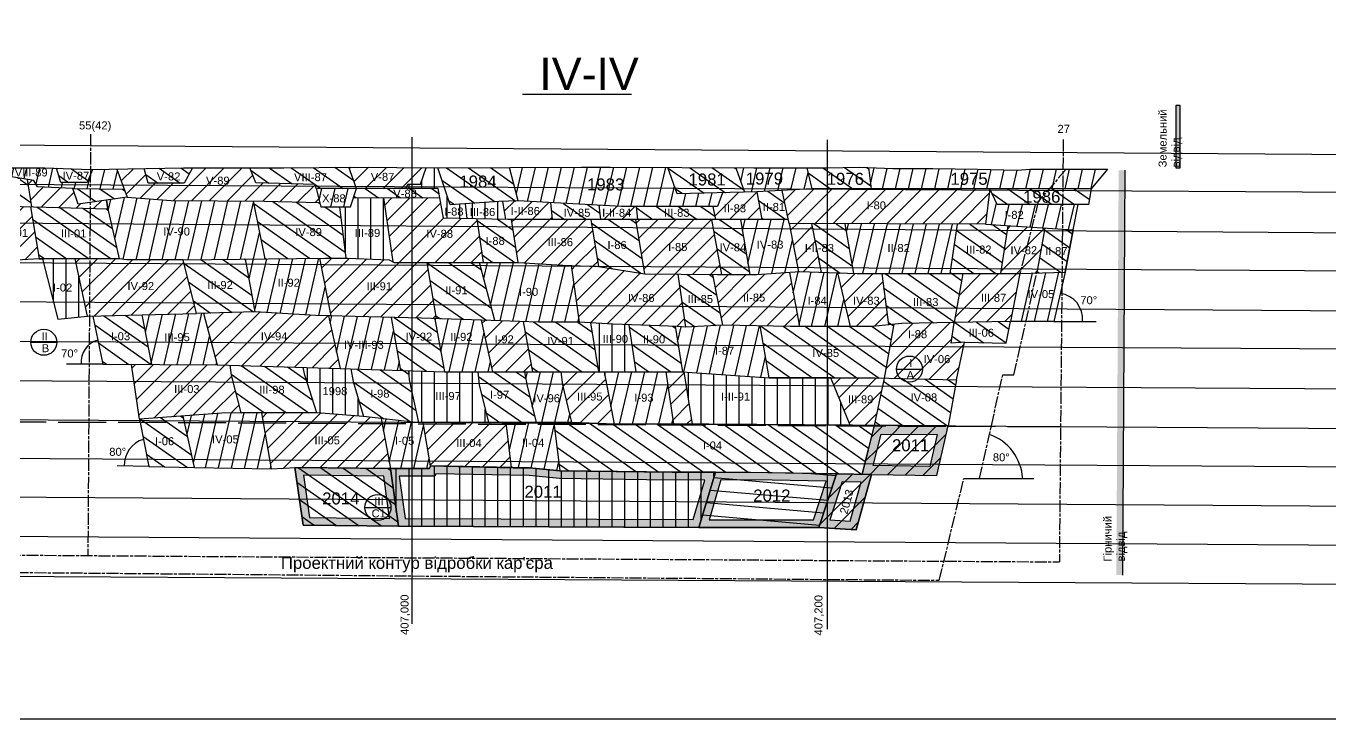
# Model space of a CAD drawing. Header units: millimetres. Extents: x 2676 to 4143, y 514 to 1947.
# Drawn here: x 3002 to 3654, y 514 to 860 of the extents above; entities that cross this region are included whole.
import ezdxf

# ---------------------------------------------------------------- set-up
doc = ezdxf.new("R2010")
doc.units = ezdxf.units.MM
doc.header["$LTSCALE"] = 0.5
doc.linetypes.add('ACAD_ISO08W100', pattern=[36, 24, -3, 6, -3])
doc.layers.add('горный отвод', color=7, linetype='Continuous')
doc.styles.get("Standard").update_dxf_attribs({"font": 'arial.ttf'})
pattern_1 = [(145, (-3797.864, -1736.868), (-3.6422104, -5.2016155), [])]
pattern_2 = [(77, (-3797.864, -1736.868), (-6.18725, 1.428439), [])]
pattern_3 = [(45, (-3797.864, -1736.868), (-4.490128, 4.490128), [])]
pattern_4 = [(90, (-3797.864, -1736.868), (-6.35, 1e-15), [])]

msp = doc.modelspace()

# ---------------------------------------------------------------- hatches: boundary and pattern name
at = {"layer": 'горный отвод', "ltscale": 0.5}
h = msp.add_hatch(color=2, dxfattribs=at)
h.dxf.hatch_style = 1
h.paths.add_polyline_path([(3576.75, 788.75), (3578.89, 788.75), (3578.89, 819.83), (3576.75, 819.83)])
h = msp.add_hatch(dxfattribs=at)
h.set_pattern_fill('ANSI31', color=256, scale=2, angle=32)
h.set_pattern_definition(pattern_2)
h.paths.add_polyline_path([(3017.2, 788.51), (3011.51, 788.74), (2979.09, 788.74), (2967.44, 788.74), (3005.97, 782.37), (3007.84, 779.22), (3025.4, 778.47), (3051.18, 778.06), (3047.43, 788.08), (3035.24, 787.84), (3032.54, 781.48), (3019.49, 781.48)])
h = msp.add_hatch(dxfattribs=at)
h.set_pattern_fill('ANSI31', color=256, scale=2)
h.set_pattern_definition(pattern_3)
h.paths.add_polyline_path([(3063.08, 781.14), (3061.12, 788.35), (3047.43, 788.08), (3052.66, 774.12), (3074.59, 772.38), (3121.15, 772.01), (3148.91, 771.47), (3147.11, 778.38), (3146.56, 780.44), (3116.96, 781.29), (3113.99, 788.73), (3085.25, 788.73), (3081.09, 781.14)])
h = msp.add_hatch(dxfattribs=at)
h.set_pattern_fill('ANSI31', color=256, scale=2, angle=100)
h.set_pattern_definition(pattern_1)
h.paths.add_polyline_path([(3061.12, 788.35), (3063.08, 781.14), (3081.09, 781.14), (3085.25, 788.73), (3080.77, 788.73)])
h = msp.add_hatch(dxfattribs=at)
h.set_pattern_fill('ANSI31', color=256, scale=2, angle=100)
h.set_pattern_definition(pattern_1)
h.paths.add_polyline_path([(3130.91, 788.73), (3113.99, 788.73), (3116.96, 781.29), (3146.56, 780.44), (3147.11, 778.38), (3167.29, 778.38), (3163.47, 789.1)])
h = msp.add_hatch(dxfattribs=at)
h.set_pattern_fill('ANSI31', color=256, scale=2)
h.set_pattern_definition(pattern_3)
h.paths.add_polyline_path([(3166.11, 789.13), (3163.47, 789.1), (3167.29, 778.38), (3191.86, 778.38), (3192.88, 780.63), (3199.14, 780.63), (3202.07, 788.75)])
h = msp.add_hatch(dxfattribs=at)
h.set_pattern_fill('ANSI31', color=256, scale=2, angle=45)
h.set_pattern_definition(pattern_4)
h.paths.add_polyline_path([(3207.9, 788.69), (3202.07, 788.75), (3199.14, 780.63), (3192.88, 780.63), (3191.86, 778.38), (3208.1, 778.38), (3210.76, 763.57), (3241.9, 762.99), (3240.43, 771.93), (3238.36, 771.86), (3213.98, 770.26)])
h = msp.add_hatch(dxfattribs=at)
h.set_pattern_fill('ANSI31', color=256, scale=2, angle=100)
h.set_pattern_definition(pattern_1)
h.paths.add_polyline_path([(3208.73, 788.68), (3207.9, 788.69), (3213.98, 770.26), (3238.36, 771.86), (3248.09, 772.18), (3243.75, 788.89)])
h = msp.add_hatch(dxfattribs=at)
h.set_pattern_fill('ANSI31', color=256, scale=2, angle=32)
h.set_pattern_definition(pattern_2)
h.paths.add_polyline_path([(3299.63, 769.5), (3347.7, 769.5), (3350.17, 776.29), (3327.47, 775.78), (3322.93, 788.97), (3294, 789.1), (3279.69, 789.1), (3243.75, 788.89), (3248.09, 772.18)])
h = msp.add_hatch(dxfattribs=at)
h.set_pattern_fill('ANSI31', color=256, scale=2, angle=100)
h.set_pattern_definition(pattern_1)
h.paths.add_polyline_path([(3361.19, 776.53), (3356.85, 788.81), (3322.93, 788.97), (3327.47, 775.78)])
h = msp.add_hatch(dxfattribs=at)
h.set_pattern_fill('ANSI31', color=256, scale=2, angle=32)
h.set_pattern_definition(pattern_2)
h.paths.add_polyline_path([(3365.92, 788.76), (3356.85, 788.81), (3361.19, 776.53), (3367.29, 776.67), (3394.76, 778.3), (3392.41, 788.76)])
h = msp.add_hatch(dxfattribs=at)
h.set_pattern_fill('ANSI31', color=256, scale=2, angle=100)
h.set_pattern_definition(pattern_1)
h.paths.add_polyline_path([(3424.48, 778.3), (3423.14, 788.85), (3418.71, 789.04), (3402.19, 788.76), (3392.41, 788.76), (3394.76, 778.3)])
h = msp.add_hatch(dxfattribs=at)
h.set_pattern_fill('ANSI31', color=256, scale=2, angle=32)
h.set_pattern_definition(pattern_2)
h.paths.add_polyline_path([(3534.43, 778.3), (3542.6, 788.05), (3503.98, 788.05), (3497.41, 787.54), (3477.66, 788.05), (3455.27, 788.33), (3435.4, 788.33), (3423.14, 788.85), (3424.48, 778.3)])
h = msp.add_hatch(dxfattribs=at)
h.set_pattern_fill('ANSI31', color=256, scale=2, angle=100)
h.set_pattern_definition(pattern_1)
h.paths.add_polyline_path([(3004.76, 769.34), (3002.58, 782.93), (2973.39, 787.75), (2974.92, 770.12)])
h = msp.add_hatch(dxfattribs=at)
h.set_pattern_fill('ANSI31', color=256, scale=2)
h.set_pattern_definition(pattern_3)
h.paths.add_polyline_path([(3007.84, 779.22), (3005.97, 782.37), (3002.58, 782.93), (3004.76, 769.34), (3042.9, 768.34), (3042.29, 772.64), (3028.07, 770.6), (3025.4, 778.47)])
h = msp.add_hatch(dxfattribs=at)
h.set_pattern_fill('ANSI31', color=256, scale=2, angle=100)
h.set_pattern_definition(pattern_1)
h.paths.add_polyline_path([(3035.24, 787.84), (3034.26, 787.82), (3017.2, 788.51), (3019.49, 781.48), (3032.54, 781.48)])
h = msp.add_hatch(color=1, dxfattribs=at)
h.dxf.hatch_style = 1
h.paths.add_polyline_path([(3547.06, 585.4), (3550.26, 585.36), (3551.42, 787.55), (3548.23, 787.55)])
h = msp.add_hatch(dxfattribs=at)
h.set_pattern_fill('ANSI31', color=256, scale=2, angle=100)
h.set_pattern_definition(pattern_1)
h.paths.add_polyline_path([(3051.18, 778.06), (3025.4, 778.47), (3028.07, 770.6), (3052.66, 774.12)])
h = msp.add_hatch(dxfattribs=at)
h.set_pattern_fill('ANSI31', color=256, scale=2, angle=32)
h.set_pattern_definition(pattern_2)
h.paths.add_polyline_path([(3147.11, 778.38), (3149.48, 769.3), (3164.2, 769.3), (3167.29, 778.38)])
h = msp.add_hatch(dxfattribs=at)
h.set_pattern_fill('ANSI31', color=256, scale=2, angle=100)
h.set_pattern_definition(pattern_1)
h.paths.add_polyline_path([(3208.1, 778.38), (3191.86, 778.38), (3167.29, 778.38), (3165.74, 773.84), (3208.94, 773.68)])
h = msp.add_hatch(dxfattribs=at)
h.set_pattern_fill('ANSI31', color=256, scale=2)
h.set_pattern_definition(pattern_3)
h.paths.add_polyline_path([(3347.7, 769.5), (3345.28, 769.5), (3346.67, 762.97), (3369.83, 762.97), (3367.29, 776.67), (3350.17, 776.29)])
h = msp.add_hatch(dxfattribs=at)
h.set_pattern_fill('ANSI31', color=256, scale=2, angle=100)
h.set_pattern_definition(pattern_1)
h.paths.add_polyline_path([(3369.83, 762.97), (3383.11, 762.97), (3379.95, 777.42), (3367.29, 776.67)])
h = msp.add_hatch(dxfattribs=at)
h.set_pattern_fill('ANSI31', color=256, scale=2)
h.set_pattern_definition(pattern_3)
h.paths.add_polyline_path([(3481.69, 760.59), (3483.81, 778.3), (3394.76, 778.3), (3379.95, 777.42), (3383.56, 760.93)])
h = msp.add_hatch(dxfattribs=at)
h.set_pattern_fill('ANSI31', color=256, scale=2, angle=32)
h.set_pattern_definition(pattern_2)
h.paths.add_polyline_path([(3487.45, 770.49), (3483.81, 778.3), (3481.69, 760.59), (3525.46, 757.71), (3528.03, 770.49)])
h = msp.add_hatch(dxfattribs=at)
h.set_pattern_fill('ANSI31', color=256, scale=2, angle=100)
h.set_pattern_definition(pattern_1)
h.paths.add_polyline_path([(3534.43, 778.3), (3483.81, 778.3), (3487.45, 770.49), (3533.11, 770.49)])
h = msp.add_hatch(dxfattribs=at)
h.set_pattern_fill('ANSI31', color=256, scale=2)
h.set_pattern_definition(pattern_3)
h.paths.add_polyline_path([(3004.23, 769.35), (2981.02, 769.96), (2986.12, 741.95), (3008.68, 743.28)])
h = msp.add_hatch(dxfattribs=at)
h.set_pattern_fill('ANSI31', color=256, scale=2, angle=100)
h.set_pattern_definition(pattern_1)
h.paths.add_polyline_path([(3042.9, 768.34), (3004.23, 769.35), (3008.68, 743.28), (3048.67, 743.28)])
h = msp.add_hatch(dxfattribs=at)
h.set_pattern_fill('ANSI31', color=256, scale=2, angle=32)
h.set_pattern_definition(pattern_2)
h.paths.add_polyline_path([(3052.66, 774.12), (3042.29, 772.64), (3042.9, 768.34), (3048.67, 743.28), (3052.39, 742.87), (3080.64, 742.87), (3121.42, 743.34), (3115.62, 772.06), (3074.59, 772.38)])
h = msp.add_hatch(dxfattribs=at)
h.set_pattern_fill('ANSI31', color=256, scale=2, angle=100)
h.set_pattern_definition(pattern_1)
h.paths.add_polyline_path([(3149.48, 769.3), (3148.91, 771.47), (3121.15, 772.01), (3115.62, 772.06), (3121.42, 743.34), (3151.41, 743.68), (3162, 743.68), (3158.84, 769.3)])
h = msp.add_hatch(dxfattribs=at)
h.set_pattern_fill('ANSI31', color=256, scale=2, angle=45)
h.set_pattern_definition(pattern_4)
h.paths.add_polyline_path([(3162, 743.68), (3162.66, 743.68), (3183.5, 742.72), (3185.45, 741.77), (3180.78, 773.79), (3165.74, 773.84), (3164.2, 769.3), (3158.84, 769.3)])
h = msp.add_hatch(dxfattribs=at)
h.set_pattern_fill('ANSI31', color=256, scale=2)
h.set_pattern_definition(pattern_3)
h.paths.add_polyline_path([(3210.76, 763.57), (3208.94, 773.68), (3180.78, 773.79), (3185.45, 741.77), (3186.01, 741.49), (3230.6, 741.49), (3227.4, 763.26)])
h = msp.add_hatch(dxfattribs=at)
h.set_pattern_fill('ANSI31', color=256, scale=2)
h.set_pattern_definition(pattern_3)
h.paths.add_polyline_path([(3248.09, 772.18), (3240.43, 771.93), (3241.9, 762.99), (3242.86, 762.97), (3265.02, 762.97), (3264.19, 771.34)])
h = msp.add_hatch(dxfattribs=at)
h.set_pattern_fill('ANSI31', color=256, scale=2, angle=100)
h.set_pattern_definition(pattern_1)
h.paths.add_polyline_path([(3264.19, 771.34), (3265.02, 762.97), (3289.19, 762.97), (3288.32, 770.09)])
h = msp.add_hatch(dxfattribs=at)
h.set_pattern_fill('ANSI31', color=256, scale=2)
h.set_pattern_definition(pattern_3)
h.paths.add_polyline_path([(3307.67, 762.97), (3306.95, 769.5), (3299.63, 769.5), (3288.32, 770.09), (3289.19, 762.97)])
h = msp.add_hatch(dxfattribs=at)
h.set_pattern_fill('ANSI31', color=256, scale=2, angle=100)
h.set_pattern_definition(pattern_1)
h.paths.add_polyline_path([(3306.95, 769.5), (3307.67, 762.97), (3313.59, 762.97), (3346.67, 762.97), (3345.28, 769.5)])
h = msp.add_hatch(dxfattribs=at)
h.set_pattern_fill('ANSI31', color=256, scale=2, angle=100)
h.set_pattern_definition(pattern_1)
h.paths.add_polyline_path([(3230.6, 741.49), (3234.11, 741.49), (3247.99, 741.49), (3244.74, 762.97), (3242.86, 762.97), (3227.4, 763.26)])
h = msp.add_hatch(dxfattribs=at)
h.set_pattern_fill('ANSI31', color=256, scale=2)
h.set_pattern_definition(pattern_3)
h.paths.add_polyline_path([(3244.74, 762.97), (3247.99, 741.49), (3270.44, 740.13), (3288.13, 739.44), (3284.32, 762.97)])
h = msp.add_hatch(dxfattribs=at)
h.set_pattern_fill('ANSI31', color=256, scale=2, angle=100)
h.set_pattern_definition(pattern_1)
h.paths.add_polyline_path([(3306.84, 762.97), (3284.32, 762.97), (3288.13, 739.44), (3311.32, 735.86)])
h = msp.add_hatch(dxfattribs=at)
h.set_pattern_fill('ANSI31', color=256, scale=2)
h.set_pattern_definition(pattern_3)
h.paths.add_polyline_path([(3311.32, 735.86), (3347.75, 735.39), (3349.78, 735.39), (3344.79, 762.97), (3313.59, 762.97), (3306.84, 762.97)])
h = msp.add_hatch(dxfattribs=at)
h.set_pattern_fill('ANSI31', color=256, scale=2, angle=100)
h.set_pattern_definition(pattern_1)
h.paths.add_polyline_path([(3349.78, 735.39), (3363.83, 735.39), (3359.2, 762.97), (3344.79, 762.97)])
h = msp.add_hatch(dxfattribs=at)
h.set_pattern_fill('ANSI31', color=256, scale=2, angle=32)
h.set_pattern_definition(pattern_2)
h.paths.add_polyline_path([(3359.2, 762.97), (3363.83, 735.39), (3367.4, 735.39), (3388.26, 736.85), (3383.56, 760.93), (3383.11, 762.97)])
h = msp.add_hatch(dxfattribs=at)
h.set_pattern_fill('ANSI31', color=256, scale=2)
h.set_pattern_definition(pattern_3)
h.paths.add_polyline_path([(3388.26, 736.85), (3388.87, 736.9), (3399.69, 736.53), (3394.77, 760.89), (3383.56, 760.93)])
h = msp.add_hatch(dxfattribs=at)
h.set_pattern_fill('ANSI31', color=256, scale=2, angle=100)
h.set_pattern_definition(pattern_1)
h.paths.add_polyline_path([(3394.77, 760.89), (3399.69, 736.53), (3415.74, 735.98), (3411.38, 760.83)])
h = msp.add_hatch(dxfattribs=at)
h.set_pattern_fill('ANSI31', color=256, scale=2, angle=32)
h.set_pattern_definition(pattern_2)
h.paths.add_polyline_path([(3411.38, 760.83), (3415.74, 735.98), (3417.43, 735.92), (3450.79, 735.92), (3463.75, 735.92), (3467.51, 760.64)])
h = msp.add_hatch(dxfattribs=at)
h.set_pattern_fill('ANSI31', color=256, scale=2, angle=100)
h.set_pattern_definition(pattern_1)
h.paths.add_polyline_path([(3467.51, 760.64), (3463.75, 735.92), (3489.09, 735.92), (3492.87, 759.85), (3481.69, 760.59)])
h = msp.add_hatch(dxfattribs=at)
h.set_pattern_fill('ANSI31', color=256, scale=2)
h.set_pattern_definition(pattern_3)
h.paths.add_polyline_path([(3489.09, 735.92), (3498.86, 735.92), (3507.33, 736.22), (3511.24, 758.64), (3492.87, 759.85)])
h = msp.add_hatch(dxfattribs=at)
h.set_pattern_fill('ANSI31', color=256, scale=2, angle=100)
h.set_pattern_definition(pattern_1)
h.paths.add_polyline_path([(3507.33, 736.22), (3521.51, 736.71), (3525.46, 757.71), (3511.24, 758.64)])
h = msp.add_hatch(dxfattribs=at)
h.set_pattern_fill('ANSI31', color=256, scale=2, angle=45)
h.set_pattern_definition(pattern_4)
h.paths.add_polyline_path([(3026.67, 743.28), (3010.19, 743.28), (3017.96, 713.16), (3032.76, 714.63)])
h = msp.add_hatch(dxfattribs=at)
h.set_pattern_fill('ANSI31', color=256, scale=2)
h.set_pattern_definition(pattern_3)
h.paths.add_polyline_path([(3087.2, 716.06), (3080.64, 742.87), (3052.39, 742.87), (3048.67, 743.28), (3026.67, 743.28), (3032.76, 714.63)])
h = msp.add_hatch(dxfattribs=at)
h.set_pattern_fill('ANSI31', color=256, scale=2, angle=100)
h.set_pattern_definition(pattern_1)
h.paths.add_polyline_path([(3080.64, 742.87), (3087.2, 716.06), (3116.53, 716.79), (3111.69, 743.22)])
h = msp.add_hatch(dxfattribs=at)
h.set_pattern_fill('ANSI31', color=256, scale=2, angle=32)
h.set_pattern_definition(pattern_2)
h.paths.add_polyline_path([(3111.69, 743.22), (3116.53, 716.79), (3146.77, 714.97), (3154.44, 714.77), (3148.78, 743.65)])
h = msp.add_hatch(dxfattribs=at)
h.set_pattern_fill('ANSI31', color=256, scale=2)
h.set_pattern_definition(pattern_3)
h.paths.add_polyline_path([(3162.66, 743.68), (3151.41, 743.68), (3148.78, 743.65), (3154.44, 714.77), (3199.75, 713.61), (3207.19, 713.37), (3202.49, 741.49), (3186.01, 741.49), (3183.5, 742.72)])
h = msp.add_hatch(dxfattribs=at)
h.set_pattern_fill('ANSI31', color=256, scale=2, angle=100)
h.set_pattern_definition(pattern_1)
h.paths.add_polyline_path([(3202.49, 741.49), (3207.19, 713.37), (3229.79, 712.63), (3236.36, 712.41), (3228.68, 741.49)])
h = msp.add_hatch(dxfattribs=at)
h.set_pattern_fill('ANSI31', color=256, scale=2, angle=32)
h.set_pattern_definition(pattern_2)
h.paths.add_polyline_path([(3258.24, 711.7), (3278.61, 711.7), (3274.52, 739.97), (3270.44, 740.13), (3247.99, 741.49), (3234.11, 741.49), (3228.68, 741.49), (3236.36, 712.41)])
h = msp.add_hatch(dxfattribs=at)
h.set_pattern_fill('ANSI31', color=256, scale=2)
h.set_pattern_definition(pattern_3)
h.paths.add_polyline_path([(3327.81, 735.65), (3311.32, 735.86), (3288.13, 739.44), (3274.52, 739.97), (3278.61, 711.7), (3295.47, 710.62), (3327.88, 709.55), (3331.71, 709.12)])
h = msp.add_hatch(dxfattribs=at)
h.set_pattern_fill('ANSI31', color=256, scale=2)
h.set_pattern_definition(pattern_3)
h.paths.add_polyline_path([(3347.75, 735.39), (3345.38, 735.42), (3350.31, 710.15), (3384.26, 709.53), (3388.61, 709.53), (3383.73, 736.54), (3367.4, 735.39)])
h = msp.add_hatch(dxfattribs=at)
h.set_pattern_fill('ANSI31', color=256, scale=2, angle=32)
h.set_pattern_definition(pattern_2)
h.paths.add_polyline_path([(3388.87, 736.9), (3383.73, 736.54), (3388.61, 709.53), (3414.11, 709.53), (3407.79, 736.25)])
h = msp.add_hatch(dxfattribs=at)
h.set_pattern_fill('ANSI31', color=256, scale=2, angle=32)
h.set_pattern_definition(pattern_2)
h.paths.add_polyline_path([(3494.16, 712.06), (3515.88, 712.06), (3521.51, 736.71), (3498.86, 735.92)])
h = msp.add_hatch(dxfattribs=at)
h.set_pattern_fill('ANSI31', color=256, scale=2, angle=100)
h.set_pattern_definition(pattern_1)
h.paths.add_polyline_path([(3345.38, 735.42), (3327.81, 735.65), (3331.71, 709.12), (3350.31, 710.15)])
h = msp.add_hatch(dxfattribs=at)
h.set_pattern_fill('ANSI31', color=256, scale=2)
h.set_pattern_definition(pattern_3)
h.paths.add_polyline_path([(3429.76, 735.92), (3417.43, 735.92), (3407.79, 736.25), (3414.11, 709.53), (3425.17, 709.53), (3433.21, 710.33)])
h = msp.add_hatch(dxfattribs=at)
h.set_pattern_fill('ANSI31', color=256, scale=2, angle=100)
h.set_pattern_definition(pattern_1)
h.paths.add_polyline_path([(3450.79, 735.92), (3429.76, 735.92), (3433.21, 710.33), (3439.78, 710.99), (3465.97, 711.53), (3470.25, 735.92)])
h = msp.add_hatch(dxfattribs=at)
h.set_pattern_fill('ANSI31', color=256, scale=2)
h.set_pattern_definition(pattern_3)
h.paths.add_polyline_path([(3470.25, 735.92), (3465.97, 711.53), (3494.16, 712.06), (3498.86, 735.92)])
h = msp.add_hatch(dxfattribs=at)
h.set_pattern_fill('ANSI31', color=256, scale=2, angle=100)
h.set_pattern_definition(pattern_1)
h.paths.add_polyline_path([(3035.47, 714.7), (3040.36, 690.64), (3064.8, 690.52), (3059.98, 715.34)])
h = msp.add_hatch(dxfattribs=at)
h.set_pattern_fill('ANSI31', color=256, scale=2, angle=32)
h.set_pattern_definition(pattern_2)
h.paths.add_polyline_path([(3090.8, 716.15), (3087.2, 716.06), (3059.98, 715.34), (3064.8, 690.52), (3097.53, 690.36)])
h = msp.add_hatch(dxfattribs=at)
h.set_pattern_fill('ANSI31', color=256, scale=2)
h.set_pattern_definition(pattern_3)
h.paths.add_polyline_path([(3090.8, 716.15), (3097.53, 690.36), (3159.01, 688.5), (3153.18, 714.8), (3146.77, 714.97), (3116.53, 716.79)])
h = msp.add_hatch(dxfattribs=at)
h.set_pattern_fill('ANSI31', color=256, scale=2, angle=32)
h.set_pattern_definition(pattern_2)
h.paths.add_polyline_path([(3153.18, 714.8), (3159.01, 688.5), (3189.46, 687.58), (3184.71, 714)])
h = msp.add_hatch(dxfattribs=at)
h.set_pattern_fill('ANSI31', color=256, scale=2, angle=100)
h.set_pattern_definition(pattern_1)
h.paths.add_polyline_path([(3189.46, 687.58), (3211.29, 686.92), (3206.39, 713.39), (3199.75, 713.61), (3184.71, 714)])
h = msp.add_hatch(dxfattribs=at)
h.set_pattern_fill('ANSI31', color=256, scale=2, angle=32)
h.set_pattern_definition(pattern_2)
h.paths.add_polyline_path([(3206.39, 713.39), (3211.29, 686.92), (3235.35, 686.92), (3229.79, 712.63)])
h = msp.add_hatch(dxfattribs=at)
h.set_pattern_fill('ANSI31', color=256, scale=2)
h.set_pattern_definition(pattern_3)
h.paths.add_polyline_path([(3250.52, 711.95), (3229.79, 712.63), (3235.35, 686.92), (3255.2, 686.92)])
h = msp.add_hatch(dxfattribs=at)
h.set_pattern_fill('ANSI31', color=256, scale=2, angle=100)
h.set_pattern_definition(pattern_1)
h.paths.add_polyline_path([(3284.17, 711.34), (3278.61, 711.7), (3258.24, 711.7), (3250.52, 711.95), (3255.2, 686.92), (3256.11, 686.92), (3288.17, 686.92)])
h = msp.add_hatch(dxfattribs=at)
h.set_pattern_fill('ANSI31', color=256, scale=2, angle=45)
h.set_pattern_definition(pattern_4)
h.paths.add_polyline_path([(3303.55, 710.36), (3295.47, 710.62), (3284.17, 711.34), (3288.17, 686.92), (3295.88, 686.92), (3307.03, 686.92)])
h = msp.add_hatch(dxfattribs=at)
h.set_pattern_fill('ANSI31', color=256, scale=2, angle=100)
h.set_pattern_definition(pattern_1)
h.paths.add_polyline_path([(3435.83, 710.59), (3425.17, 709.53), (3384.26, 709.53), (3369.02, 709.81), (3373.59, 683.81), (3404.36, 683.81), (3426.44, 683.81), (3430.99, 683.7)])
h = msp.add_hatch(dxfattribs=at)
h.set_pattern_fill('ANSI31', color=256, scale=2)
h.set_pattern_definition(pattern_3)
h.paths.add_polyline_path([(3439.78, 710.99), (3435.83, 710.59), (3430.99, 683.7), (3467.22, 682.83), (3471.09, 701.7), (3464.46, 701.11), (3465.97, 711.53)])
h = msp.add_hatch(dxfattribs=at)
h.set_pattern_fill('ANSI31', color=256, scale=2, angle=100)
h.set_pattern_definition(pattern_1)
h.paths.add_polyline_path([(3465.97, 711.53), (3464.46, 701.11), (3471.09, 701.7), (3492.01, 701.1), (3494.16, 712.06)])
h = msp.add_hatch(dxfattribs=at)
h.set_pattern_fill('ANSI31', color=256, scale=2, angle=100)
h.set_pattern_definition(pattern_1)
h.paths.add_polyline_path([(3303.55, 710.36), (3307.03, 686.92), (3330.12, 686.92), (3326.5, 709.6)])
h = msp.add_hatch(dxfattribs=at)
h.set_pattern_fill('ANSI31', color=256, scale=2, angle=32)
h.set_pattern_definition(pattern_2)
h.paths.add_polyline_path([(3331.71, 709.12), (3327.88, 709.55), (3326.5, 709.6), (3330.12, 686.92), (3373.59, 683.81), (3369.02, 709.81), (3350.31, 710.15)])
h = msp.add_hatch(dxfattribs=at)
h.set_pattern_fill('ANSI31', color=256, scale=2)
h.set_pattern_definition(pattern_3)
h.paths.add_polyline_path([(3054.79, 690.57), (3058.82, 663.25), (3099.89, 666.17), (3109.58, 666.4), (3104.73, 685.18), (3104.02, 690.17), (3097.53, 690.36)])
h = msp.add_hatch(dxfattribs=at)
h.set_pattern_fill('ANSI31', color=256, scale=2, angle=100)
h.set_pattern_definition(pattern_1)
h.paths.add_polyline_path([(3104.02, 690.17), (3104.73, 685.18), (3109.58, 666.4), (3147.39, 666.4), (3141.48, 685.16), (3140.61, 689.06)])
h = msp.add_hatch(dxfattribs=at)
h.set_pattern_fill('ANSI31', color=256, scale=2, angle=45)
h.set_pattern_definition(pattern_4)
h.paths.add_polyline_path([(3147.39, 666.4), (3170.77, 664.54), (3165.52, 681.97), (3164.46, 688.33), (3159.01, 688.5), (3140.61, 689.06), (3141.48, 685.16)])
h = msp.add_hatch(dxfattribs=at)
h.set_pattern_fill('ANSI31', color=256, scale=2, angle=100)
h.set_pattern_definition(pattern_1)
h.paths.add_polyline_path([(3164.46, 688.33), (3165.52, 681.97), (3170.77, 664.54), (3196.88, 661.49), (3198.38, 661.49), (3193.79, 682.83), (3193.37, 687.46)])
h = msp.add_hatch(dxfattribs=at)
h.set_pattern_fill('ANSI31', color=256, scale=2, angle=45)
h.set_pattern_definition(pattern_4)
h.paths.add_polyline_path([(3228.64, 661.49), (3233.17, 661.49), (3228.61, 680.34), (3227.9, 686.92), (3211.29, 686.92), (3193.37, 687.46), (3193.79, 682.83), (3198.38, 661.49)])
h = msp.add_hatch(dxfattribs=at)
h.set_pattern_fill('ANSI31', color=256, scale=2, angle=100)
h.set_pattern_definition(pattern_1)
h.paths.add_polyline_path([(3233.17, 661.49), (3257.04, 661.49), (3252.3, 680.49), (3251.27, 686.92), (3227.9, 686.92), (3228.61, 680.34)])
h = msp.add_hatch(dxfattribs=at)
h.set_pattern_fill('ANSI31', color=256, scale=2, angle=32)
h.set_pattern_definition(pattern_2)
h.paths.add_polyline_path([(3257.04, 661.49), (3274.83, 661.49), (3270.35, 680.31), (3269.6, 686.92), (3256.11, 686.92), (3251.27, 686.92), (3252.3, 680.49)])
h = msp.add_hatch(dxfattribs=at)
h.set_pattern_fill('ANSI31', color=256, scale=2)
h.set_pattern_definition(pattern_3)
h.paths.add_polyline_path([(3269.6, 686.92), (3270.35, 680.31), (3274.83, 661.49), (3295.99, 660.69), (3290.96, 686.92)])
h = msp.add_hatch(dxfattribs=at)
h.set_pattern_fill('ANSI31', color=256, scale=2, angle=32)
h.set_pattern_definition(pattern_2)
h.paths.add_polyline_path([(3295.99, 660.69), (3296.6, 660.67), (3325.63, 660.67), (3321.8, 686.92), (3295.88, 686.92), (3290.96, 686.92)])
h = msp.add_hatch(dxfattribs=at)
h.set_pattern_fill('ANSI31', color=256, scale=2)
h.set_pattern_definition(pattern_3)
h.paths.add_polyline_path([(3331.06, 686.85), (3330.12, 686.92), (3321.8, 686.92), (3325.63, 660.67), (3335.21, 660.67)])
h = msp.add_hatch(dxfattribs=at)
h.set_pattern_fill('ANSI31', color=256, scale=2, angle=45)
h.set_pattern_definition(pattern_4)
h.paths.add_polyline_path([(3413.96, 660.19), (3404.36, 683.81), (3373.59, 683.81), (3331.06, 686.85), (3335.21, 660.67), (3343.29, 660.67)])
h = msp.add_hatch(dxfattribs=at)
h.set_pattern_fill('ANSI31', color=256, scale=2)
h.set_pattern_definition(pattern_3)
h.paths.add_polyline_path([(3404.36, 683.81), (3413.96, 660.19), (3426.02, 660.11), (3430.99, 683.7), (3426.44, 683.81)])
h = msp.add_hatch(dxfattribs=at)
h.set_pattern_fill('ANSI31', color=256, scale=2, angle=100)
h.set_pattern_definition(pattern_1)
h.paths.add_polyline_path([(3430.99, 683.7), (3426.02, 660.11), (3462.99, 659.86), (3467.22, 682.83)])
h = msp.add_hatch(dxfattribs=at)
h.set_pattern_fill('ANSI31', color=256, scale=2, angle=32)
h.set_pattern_definition(pattern_2)
h.paths.add_polyline_path([(3124.63, 638.45), (3119.79, 666.4), (3109.58, 666.4), (3099.89, 666.17), (3080.51, 664.79), (3086.31, 639.01)])
h = msp.add_hatch(dxfattribs=at)
h.set_pattern_fill('ANSI31', color=256, scale=2)
h.set_pattern_definition(pattern_3)
h.paths.add_polyline_path([(3147.39, 666.4), (3119.79, 666.4), (3124.63, 638.45), (3136.96, 639.04), (3184.15, 638.59), (3179.59, 663.51), (3170.77, 664.54)])
h = msp.add_hatch(dxfattribs=at)
h.set_pattern_fill('ANSI31', color=256, scale=2, angle=100)
h.set_pattern_definition(pattern_1)
h.paths.add_polyline_path([(3086.31, 639.01), (3080.51, 664.79), (3058.82, 663.25), (3063.37, 639.54)])
h = msp.add_hatch(dxfattribs=at)
h.set_pattern_fill('ANSI31', color=256, scale=2, angle=32)
h.set_pattern_definition(pattern_2)
h.paths.add_polyline_path([(3184.15, 638.59), (3203.76, 638.58), (3204.26, 639.85), (3200.51, 661.49), (3196.88, 661.49), (3179.59, 663.51)])
h = msp.add_hatch(dxfattribs=at)
h.set_pattern_fill('ANSI31', color=256, scale=2)
h.set_pattern_definition(pattern_3)
h.paths.add_polyline_path([(3244.77, 639.1), (3241.97, 661.49), (3228.64, 661.49), (3200.51, 661.49), (3204.26, 639.85)])
h = msp.add_hatch(dxfattribs=at)
h.set_pattern_fill('ANSI31', color=256, scale=2, angle=32)
h.set_pattern_definition(pattern_2)
h.paths.add_polyline_path([(3268.94, 637.49), (3265.81, 661.49), (3241.97, 661.49), (3244.77, 639.1), (3253.79, 638.93)])
h = msp.add_hatch(dxfattribs=at)
h.set_pattern_fill('ANSI31', color=256, scale=2, angle=100)
h.set_pattern_definition(pattern_1)
h.paths.add_polyline_path([(3346.63, 636.67), (3364.12, 636.67), (3419.92, 635.73), (3420.07, 636.36), (3426.02, 660.11), (3343.29, 660.67), (3296.6, 660.67), (3274.83, 661.49), (3265.81, 661.49), (3268.94, 637.49), (3312.27, 636.86)])
h = msp.add_hatch(color=1, dxfattribs=at)
h.dxf.hatch_style = 1
h.paths.add_polyline_path([(3420.07, 636.36), (3419.92, 635.73), (3424.75, 635.65), (3457.34, 635.14), (3462.99, 659.86), (3426.02, 660.11)])
h.paths.add_polyline_path([(3425.54, 640.05), (3429.45, 655.68), (3457.47, 655.49), (3453.84, 639.6)], flags=16)
h = msp.add_hatch(dxfattribs=at)
h.set_pattern_fill('ANSI31', color=256, scale=2)
h.set_pattern_definition(pattern_3)
h.paths.add_polyline_path([(3425.54, 640.05), (3453.84, 639.6), (3457.47, 655.49), (3429.45, 655.68)], flags=16)
h.paths.add_polyline_path([(3426.02, 660.11), (3420.07, 636.36), (3419.92, 635.73), (3424.75, 635.65), (3457.34, 635.14), (3462.99, 659.86)])
h = msp.add_hatch(dxfattribs=at)
h.set_pattern_fill('ANSI31', color=256, scale=2)
h.set_pattern_definition(pattern_3)
h.paths.add_polyline_path([(3429.45, 655.68), (3425.54, 640.05), (3453.84, 639.6), (3457.47, 655.49)])
h = msp.add_hatch(dxfattribs=at)
h.set_pattern_fill('ANSI31', color=256, scale=2, angle=100)
h.set_pattern_definition(pattern_1)
h.paths.add_polyline_path([(3184.15, 638.59), (3136.39, 639.01), (3140.5, 610.33), (3188.17, 609.79)])
h = msp.add_hatch(color=5, dxfattribs=at)
h.dxf.hatch_style = 1
h.paths.add_polyline_path([(3184.15, 638.59), (3136.39, 639.01), (3140.5, 610.33), (3188.17, 609.79)])
h.paths.add_polyline_path([(3183.8, 613.63), (3143.79, 614.08), (3140.77, 635.18), (3180.84, 634.83)], flags=16)
h = msp.add_hatch(dxfattribs=at)
h.set_pattern_fill('ANSI31', color=256, scale=2, angle=45)
h.set_pattern_definition(pattern_4)
h.paths.add_polyline_path([(3346.63, 636.67), (3325.01, 636.67), (3268.94, 637.49), (3253.79, 638.93), (3245.64, 638.93), (3204.26, 639.85), (3203.76, 638.58), (3185.28, 638.58), (3184.15, 638.59), (3188.17, 609.79), (3338.43, 609.17)])
h = msp.add_hatch(color=1, dxfattribs=at)
h.dxf.hatch_style = 1
h.paths.add_polyline_path([(3346.63, 636.67), (3325.01, 636.67), (3268.94, 637.49), (3253.79, 638.93), (3245.64, 638.93), (3204.26, 639.85), (3203.76, 638.58), (3185.28, 638.58), (3184.15, 638.59), (3188.17, 609.79), (3338.43, 609.17)])
h.paths.add_polyline_path([(3312.23, 632.95), (3341.39, 632.79), (3335.51, 613.09), (3191.58, 613.69), (3188.64, 634.68), (3206.42, 634.67), (3206.9, 635.89), (3253.57, 635.02), (3268.73, 633.58)], flags=16)
h = msp.add_hatch(dxfattribs=at)
h.set_pattern_fill('ANSI31', color=256, scale=2, angle=130)
h.set_pattern_definition([(175, (-3797.864, -1736.868), (-0.553439, -6.3258363), [])])
h.paths.add_polyline_path([(3346.63, 636.67), (3338.43, 609.17), (3398.35, 609.17), (3407.11, 635.95), (3375.08, 636.49)])
h = msp.add_hatch(color=3, dxfattribs=at)
h.dxf.hatch_style = 1
h.paths.add_polyline_path([(3375.08, 636.49), (3346.63, 636.67), (3338.43, 609.17), (3398.32, 609.17), (3407.11, 635.95)])
h.paths.add_polyline_path([(3401.96, 632.28), (3395.63, 612.92), (3343.46, 612.92), (3349.42, 632.9), (3375.03, 632.74)], flags=16)
h = msp.add_hatch(dxfattribs=at)
h.set_pattern_fill('ANSI31', color=256, scale=2)
h.set_pattern_definition(pattern_3)
h.paths.add_polyline_path([(3424.75, 635.65), (3407.11, 635.95), (3398.35, 609.17), (3416.99, 607.96)])
h = msp.add_hatch(color=30, dxfattribs=at)
h.dxf.hatch_style = 1
h.paths.add_polyline_path([(3424.75, 635.65), (3419.92, 635.73), (3407.11, 635.95), (3398.35, 609.17), (3416.99, 607.96)])
h.paths.add_polyline_path([(3419.42, 631.68), (3413.97, 612.21), (3403.8, 612.87), (3410.03, 631.84)], flags=16)

# ---------------------------------------------------------------- linework, layer by layer
for p, q in [((3250.2, 825.45), (3304.64, 825.45)), ((3402.47, 802.78), (3402.47, 558.4)), ((3672.06, 795.19), (2840.67, 801.03)), ((3356.85, 788.81), (3361.19, 776.53)), ((3392.41, 788.76), (3394.76, 778.3)), ((3423.14, 788.85), (3424.48, 778.3)), ((3550.31, 585.37), (3551.44, 787.54)), ((3671.24, 776.37), (2840.43, 781.29)), ((3367.29, 776.67), (3369.83, 762.97)), ((3288.32, 770.09), (3289.19, 762.97)), ((3306.95, 769.5), (3307.67, 762.97)), ((3345.28, 769.5), (3346.67, 762.97)), ((3349.78, 735.39), (3344.79, 762.97)), ((3671.84, 756.09), (2839.37, 762.11)), ((3383.56, 760.93), (3388.26, 736.85)), ((3399.69, 736.53), (3394.77, 760.89)), ((3467.51, 760.64), (3463.75, 735.92)), ((3492.87, 759.85), (3489.09, 735.92)), ((3511.24, 758.64), (3507.33, 736.22)), ((2838.95, 742.38), (3671.73, 737.27)), ((3429.76, 735.92), (3433.21, 710.33)), ((3498.86, 735.92), (3494.16, 712.06)), ((3671.62, 717.07), (2840.67, 722.74)), ((2839, 703.09), (3671.51, 698.37)), ((3004.4, 701.64), (3017.42, 701.64)), ((3227.9, 686.92), (3228.61, 680.34)), ((3290.96, 686.92), (3295.99, 660.69)), ((3321.8, 686.92), (3325.63, 660.67)), ((3671.39, 678.15), (2838.58, 683.27)), ((3228.61, 680.34), (3233.17, 661.49)), ((2839.17, 664.02), (3671.28, 658.59)), ((2988.13, 661.94), (3012.09, 661.94)), ((3018.11, 661.8), (3042.07, 661.8)), ((3048.09, 661.66), (3072.05, 661.66)), ((3078.07, 661.51), (3102.03, 661.51)), ((3108.05, 661.37), (3132.01, 661.37)), ((3138.03, 661.23), (3161.99, 661.23)), ((3168.01, 661.09), (3191.97, 661.09)), ((3197.99, 660.94), (3221.95, 660.94)), ((3227.97, 660.8), (3251.93, 660.8)), ((3257.95, 660.66), (3281.91, 660.66)), ((3287.93, 660.51), (3311.89, 660.51)), ((3317.91, 660.37), (3341.87, 660.37)), ((3347.89, 660.23), (3371.85, 660.23)), ((3377.87, 660.08), (3401.83, 660.08)), ((3407.85, 659.94), (3431.81, 659.94)), ((3437.83, 659.8), (3461.79, 659.8)), ((3462.61, 659.66), (3486.57, 659.66)), ((3492.59, 659.51), (3519.12, 659.51)), ((3671.17, 639.25), (2837.01, 644.53)), ((2836.07, 625.5), (3671.06, 619.81)), ((3670.95, 600.03), (2837.76, 605.69)), ((3670.84, 580.68), (2838.03, 585.57))]:
    msp.add_line(p, q, dxfattribs=at)
at = {"layer": 'горный отвод', "linetype": 'ACAD_ISO08W100', "ltscale": 0.5}
for p, q in [((3034.31, 805.48), (3032.94, 595.09)), ((3520.5, 802.83), (3518.58, 591.92))]:
    msp.add_line(p, q, dxfattribs=at)
at = {"layer": 'горный отвод', "color": 5, "ltscale": 0.5}
for p, q in [((3437.13, 688.23), (3450.15, 688.23)), ((3171.44, 619.12), (3184.46, 619.12))]:
    msp.add_line(p, q, dxfattribs=at)
at = {"layer": 'горный отвод', "ltscale": 0.5}
for points in [[(2675.85, 513.53), (3863.85, 513.53), (3863.85, 1946.57), (2675.85, 1946.57)], [(3425.54, 640.05), (3429.45, 655.68), (3457.47, 655.49), (3453.84, 639.6)], [(3183.8, 613.63), (3180.84, 634.83), (3140.77, 635.18), (3143.79, 614.08)], [(3191.58, 613.69), (3335.51, 613.09), (3341.39, 632.79), (3312.23, 632.95), (3268.73, 633.58), (3253.57, 635.02), (3206.9, 635.89), (3206.42, 634.67), (3188.64, 634.68)], [(3395.63, 612.92), (3401.96, 632.28), (3375.03, 632.74), (3349.42, 632.9), (3343.46, 612.92)], [(3403.8, 612.87), (3413.97, 612.21), (3419.42, 631.68), (3410.03, 631.84)]]:
    msp.add_lwpolyline(points, close=True, dxfattribs=at)
for points in [[(3576.75, 788.75), (3578.89, 788.75), (3578.89, 819.83), (3576.75, 819.83)], [(3576.75, 819.81), (3576.75, 788.75)], [(3194.93, 804.04), (3194.93, 560.97)], [(3052.66, 774.12), (3028.07, 770.6), (3025.4, 778.47), (3007.84, 779.22), (3005.97, 782.37), (2967.44, 788.74)], [(2979.09, 788.74), (3011.51, 788.74), (3034.26, 787.82), (3080.77, 788.73), (3130.91, 788.73), (3166.11, 789.13), (3208.73, 788.68), (3279.69, 789.1), (3294, 789.1), (3365.92, 788.76), (3402.19, 788.76), (3418.71, 789.04), (3435.4, 788.33), (3455.27, 788.33), (3477.66, 788.05), (3497.41, 787.54), (3503.98, 788.05), (3542.6, 788.05), (3534.43, 778.3), (3394.76, 778.3), (3367.29, 776.67), (3327.47, 775.78), (3322.93, 788.97)], [(3085.25, 788.73), (3081.09, 781.14), (3063.08, 781.14), (3061.12, 788.35)], [(3167.29, 778.38), (3147.11, 778.38), (3146.56, 780.44), (3116.96, 781.29), (3113.99, 788.73)], [(3191.86, 778.38), (3167.29, 778.38), (3163.47, 789.1)], [(3383.11, 762.97), (3313.59, 762.97), (3242.86, 762.97), (3210.76, 763.57), (3208.1, 778.38), (3191.86, 778.38), (3192.88, 780.63), (3199.14, 780.63), (3202.07, 788.75)], [(3248.09, 772.18), (3238.36, 771.86), (3213.98, 770.26), (3207.9, 788.69)], [(3350.17, 776.29), (3347.7, 769.5), (3299.63, 769.5), (3248.09, 772.18), (3243.75, 788.89)], [(2973.39, 787.75), (2974.92, 770.12), (3042.9, 768.34), (3042.29, 772.64), (3042.9, 768.34), (3048.67, 743.28), (3008.68, 743.28), (2986.12, 741.95), (2981.02, 769.96)], [(3002.58, 782.93), (3004.76, 769.34)], [(3035.24, 787.84), (3032.54, 781.48), (3019.49, 781.48), (3017.2, 788.51)], [(3047.43, 788.08), (3052.66, 774.12), (3074.59, 772.38), (3121.15, 772.01), (3148.91, 771.47)], [(3025.4, 778.47), (3051.18, 778.06)], [(3147.11, 778.38), (3149.48, 769.3), (3164.2, 769.3), (3167.29, 778.38)], [(3481.69, 760.59), (3383.56, 760.93), (3379.95, 777.42)], [(3534.43, 778.3), (3533.11, 770.49), (3487.45, 770.49), (3483.81, 778.3), (3481.69, 760.59), (3525.46, 757.71), (3528.03, 770.49)], [(3004.23, 769.35), (3008.68, 743.28), (3010.19, 743.28), (3017.96, 713.16), (3032.76, 714.63), (3026.67, 743.28)], [(3115.62, 772.06), (3121.42, 743.34)], [(3162, 743.68), (3158.84, 769.3)], [(3165.74, 773.84), (3208.94, 773.68)], [(3180.78, 773.79), (3185.45, 741.77)], [(3221.5, 770.76), (3222.39, 763.36)], [(3241.9, 762.99), (3240.43, 771.93)], [(3264.19, 771.34), (3265.02, 762.97)], [(3227.4, 763.26), (3230.6, 741.49)], [(3247.99, 741.49), (3244.74, 762.97)], [(3284.32, 762.97), (3288.13, 739.44), (3311.32, 735.86), (3306.84, 762.97)], [(3359.2, 762.97), (3363.83, 735.39)], [(3080.64, 742.87), (3151.41, 743.68), (3162.66, 743.68), (3183.5, 742.72), (3186.01, 741.49), (3234.11, 741.49), (3247.99, 741.49), (3270.44, 740.13), (3288.13, 739.44), (3311.32, 735.86), (3347.75, 735.39), (3367.4, 735.39), (3388.87, 736.9), (3417.43, 735.92), (3450.79, 735.92), (3498.86, 735.92), (3521.51, 736.71), (3525.46, 757.71), (3521.51, 736.71), (3515.88, 712.06), (3494.16, 712.06), (3465.97, 711.53), (3439.78, 710.99), (3425.17, 709.53), (3384.26, 709.53), (3350.31, 710.15), (3331.71, 709.12), (3327.88, 709.55), (3295.47, 710.62), (3278.61, 711.7), (3258.24, 711.7), (3229.79, 712.63), (3199.75, 713.61), (3146.77, 714.97), (3116.53, 716.79), (3087.2, 716.06)], [(3411.38, 760.83), (3415.74, 735.98)], [(3032.76, 714.63), (3087.2, 716.06), (3080.64, 742.87), (3052.39, 742.87), (3048.67, 743.28)], [(3116.53, 716.79), (3111.69, 743.22)], [(3148.78, 743.65), (3154.44, 714.77), (3153.18, 714.8), (3159.01, 688.5)], [(3207.19, 713.37), (3202.49, 741.49)], [(3236.36, 712.41), (3228.68, 741.49)], [(3274.52, 739.97), (3278.61, 711.7)], [(3383.73, 736.54), (3388.61, 709.53)], [(3327.81, 735.65), (3331.71, 709.12)], [(3350.31, 710.15), (3345.38, 735.42)], [(3414.11, 709.53), (3407.79, 736.25)], [(3470.25, 735.92), (3465.97, 711.53)], [(3035.47, 714.7), (3040.36, 690.64), (3097.53, 690.36), (3159.01, 688.5), (3211.29, 686.92), (3256.11, 686.92), (3295.88, 686.92), (3330.12, 686.92), (3373.59, 683.81), (3426.44, 683.81), (3467.22, 682.83), (3471.09, 701.7), (3492.01, 701.1), (3494.16, 712.06)], [(3059.98, 715.34), (3064.8, 690.52)], [(3090.8, 716.15), (3097.53, 690.36)], [(3189.46, 687.58), (3184.71, 714)], [(3206.39, 713.39), (3211.29, 686.92)], [(3235.35, 686.92), (3229.79, 712.63)], [(3250.52, 711.95), (3255.2, 686.92)], [(3284.17, 711.34), (3288.17, 686.92)], [(3435.83, 710.59), (3430.99, 683.7), (3426.02, 660.11), (3419.92, 635.73)], [(3471.09, 701.7), (3464.46, 701.11), (3465.97, 711.53)], [(3515.88, 712.06), (3537, 712.06)], [(3307.03, 686.92), (3303.55, 710.36)], [(3326.5, 709.6), (3330.12, 686.92)], [(3413.96, 660.19), (3404.36, 683.81), (3373.59, 683.81), (3369.02, 709.81)], [(3040.36, 690.64), (3022.22, 690.73)], [(3467.22, 682.83), (3462.99, 659.86), (3343.29, 660.67), (3296.6, 660.67), (3274.83, 661.49), (3228.64, 661.49), (3196.88, 661.49), (3170.77, 664.54), (3147.39, 666.4), (3109.58, 666.4), (3099.89, 666.17), (3058.82, 663.25), (3054.79, 690.57)], [(3109.58, 666.4), (3104.73, 685.18), (3104.02, 690.17)], [(3147.39, 666.4), (3141.48, 685.16), (3140.61, 689.06)], [(3164.46, 688.33), (3165.52, 681.97), (3170.77, 664.54)], [(3198.38, 661.49), (3193.79, 682.83), (3193.37, 687.46)], [(3251.27, 686.92), (3252.3, 680.49), (3257.04, 661.49)], [(3274.83, 661.49), (3270.35, 680.31), (3269.6, 686.92)], [(3335.21, 660.67), (3331.06, 686.85)], [(3119.79, 666.4), (3124.63, 638.45)], [(3058.82, 663.25), (3063.37, 639.54), (3086.31, 639.01), (3124.63, 638.45), (3136.96, 639.04), (3185.28, 638.58), (3203.76, 638.58), (3204.26, 639.85), (3245.64, 638.93), (3253.79, 638.93), (3268.94, 637.49), (3325.01, 636.67), (3364.12, 636.67), (3424.75, 635.65), (3457.34, 635.14), (3462.99, 659.86)], [(3086.31, 639.01), (3080.51, 664.79)], [(3179.59, 663.51), (3184.15, 638.59)], [(3204.26, 639.85), (3200.51, 661.49)], [(3244.77, 639.1), (3241.97, 661.49)], [(3265.81, 661.49), (3268.94, 637.49)], [(3420.07, 636.36), (3419.92, 635.73), (3424.75, 635.65), (3457.34, 635.14), (3462.99, 659.86), (3426.02, 660.11), (3420.07, 636.36)], [(3063.37, 639.54), (3047.55, 639.91)], [(3424.75, 635.65), (3416.99, 607.96), (3398.35, 609.17), (3338.91, 609.17), (3188.17, 609.79), (3140.5, 610.33), (3136.39, 639.01)], [(3188.17, 609.79), (3184.15, 638.59), (3136.39, 639.01), (3140.5, 610.33), (3188.17, 609.79)], [(3188.17, 609.79), (3338.43, 609.17), (3346.63, 636.67), (3312.27, 636.86), (3268.94, 637.49), (3253.79, 638.93), (3204.26, 639.85), (3203.76, 638.58), (3184.15, 638.59), (3188.17, 609.79)], [(3398.35, 609.17), (3407.11, 635.95), (3375.08, 636.49), (3346.63, 636.67), (3338.43, 609.17), (3398.32, 609.17)], [(3398.35, 609.16), (3416.99, 607.96), (3424.75, 635.65), (3407.11, 635.95), (3398.32, 609.17)], [(3470.8, 633.6), (3505.79, 633.6)]]:
    msp.add_lwpolyline(points, dxfattribs=at)
at = {"layer": 'горный отвод', "linetype": 'ACAD_ISO08W100', "ltscale": 0.5}
for points in [[(2914.89, 800.93), (2937.69, 773.43), (2942.97, 738.29), (2951.19, 738.29), (2959.31, 686.84), (2967.51, 687.67), (2973.67, 636.69), (2982.04, 636.69), (2988.2, 586.77), (3240.78, 584.54), (3458.57, 582.74), (3470.8, 633.6), (3478.7, 633.6), (3490.28, 685.31), (3495.75, 685.31), (3507.33, 736.22)], [(3521.94, 788.05), (3508.06, 771.84), (3498.86, 735.92)], [(2930.29, 595.75), (3518.58, 591.92)]]:
    msp.add_lwpolyline(points, dxfattribs=at)
at = {"layer": 'горный отвод', "ltscale": 0.5}
msp.add_circle((3010.91, 701.64), 6.51, dxfattribs=at)
at = {"layer": 'горный отвод', "color": 5, "ltscale": 0.5}
for centre in [(3443.64, 688.23), (3177.95, 619.12)]:
    msp.add_circle(centre, 6.51, dxfattribs=at)
at = {"layer": 'горный отвод', "ltscale": 0.5}
for centre, radius, start, end in [((3517.15, 713.06), 13.11, 355.60866, 81.5946), ((3040.81, 691.79), 11.26, 104.89362, 185.60583), ((3064.47, 640.35), 13.32, 106.1634, 182.27136), ((3475.49, 632.16), 24.79, 3.33841, 70.86292)]:
    msp.add_arc(centre, radius, start, end, dxfattribs=at)

# ---------------------------------------------------------------- texts
at = {"layer": 'горный отвод', "ltscale": 0.5, "attachment_point": 1}
for s, insert, char_height in [('IV-IV', (3258.64, 843.67), 16), ('55(42)', (3028.52, 811.92), 4), ('27', (3517.65, 810.21), 4), ('VIII-89', (2996.37, 788.44), 4), ('V-82', (3067.41, 786.44), 4), ('V-89', (3092.01, 784.31), 4), ('VIII-87', (3135.99, 786.07), 4), ('V-87', (3174.37, 786.21), 4), ('1984', (3218.64, 784.89), 6), ('1983', (3282.45, 783.43), 6), ('1981', (3333.18, 785.92), 6), ('1979', (3361.81, 786.38), 6), ('1976', (3402.26, 786.25), 6), ('1975', (3464.1, 786.25), 6), ('V-88', (3185.6, 777.89), 4), ('1986', (3500.43, 777.33), 6), ('Х-88', (3150.02, 775.5), 4), ('I-II-86', (3244.3, 769.17), 4), ('II-83', (3350.79, 770.53), 4), ('II-81', (3370.31, 771.22), 4), ('I-80', (3422.27, 771.98), 4), ('I-88', (3211.11, 768.91), 4), ('III-86', (3223.86, 768.67), 4), ('I-II-84', (3290, 768.3), 4), ('III-83', (3320.97, 768.3), 4), ('I-82', (3491.14, 767.26), 4), ('III-01', (3019.49, 757.98), 4), ('III-89', (3166.36, 758.23), 4), ('I-88', (3231.71, 754.26), 4), ('III-86', (3262.73, 753.62), 4), ('I-86', (3292.68, 752.23), 4), ('I-85', (3323.01, 751.22), 4), ('I-II-83', (3391.32, 750.71), 4), ('II-82', (3432.65, 750.66), 4), ('III-82', (3471.93, 749.92), 4), ('II-87', (3511.47, 749.2), 4), ('I-02', (3015.52, 730.95), 4), ('III-92', (3092.69, 732.21), 4), ('II-92', (3127.75, 733.36), 4), ('III-91', (3172.27, 731.57), 4), ('II-91', (3211.59, 729.61), 4), ('I-90', (3248.43, 728.8), 4), ('III-85', (3332.72, 725.22), 4), ('II-85', (3360.39, 725.94), 4), ('I-84', (3392.67, 724.41), 4), ('III-83', (3445.38, 723.7), 4), ('III-87', (3479.31, 725.84), 4), ('IV-05', (3502.69, 727.68), 4), ('70%%D', (3529.05, 724.63), 4), ('II', (3009.8, 706.65), 4), ('I-03', (3044.43, 706.63), 4), ('III-95', (3071.17, 706.14), 4), ('II-92', (3214.04, 706.33), 4), ('I-92', (3236.21, 705.11), 4), ('III-90', (3290.25, 705.31), 4), ('II-90', (3310.37, 705.1), 4), ('I-88', (3442.85, 707.66), 4), ('III-06', (3473.18, 708.38), 4), ('В', (3009.91, 700.67), 4), ('70%%D', (3019.59, 698.05), 4), ('I-87', (3346.42, 699.39), 4), ('III-03', (3076.06, 680.24), 4), ('III-98', (3118.58, 679.91), 4), ('\\pt0;1998', (3150.23, 679.21), 4), ('I-98', (3174.11, 677.99), 4), ('III-97', (3206.66, 676.77), 4), ('I-97', (3233.96, 677.42), 4), ('III-95', (3277.48, 676.52), 4), ('I-93', (3306.12, 675.94), 4), ('I-II-91', (3349.41, 676.51), 4), ('III-89', (3412.89, 675.1), 4), ('I-06', (3066.46, 654.21), 4), ('III-05', (3146.22, 654.64), 4), ('I-05', (3186.5, 654.44), 4), ('III-04', (3217.08, 653.28), 4), ('II-04', (3249.91, 653.4), 4), ('I-04', (3340.34, 652.1), 4), ('2011', (3434.9, 653.18), 6), ('80%%D', (3043.65, 648.92), 4), ('80%%D', (3485.33, 646.19), 4), ('2014', (3150.06, 626.63), 6), ('2011', (3251.18, 629.99), 6), ('2012', (3365.55, 628.08), 6)]:
    msp.add_mtext_dynamic_manual_height_columns(s, width=2.1867, gutter_width=628.99, heights=[0], dxfattribs=dict(at, insert=insert, char_height=char_height))
at = {"layer": 'горный отвод', "ltscale": 0.5, "char_height": 4, "attachment_point": 1}
for s, width, insert, rotation in [('Земельний відвід', 24.6495, (3568.17, 788.99), 90), ('2013', 2.1867, (3408.69, 616.52), 75), ('Гірничий відвід', 24.6495, (3540.65, 592.14), 90), ('407,000', 2.1867, (3189.25, 555.47), 90), ('407,200', 2.1867, (3396.16, 555.2), 90)]:
    msp.add_mtext_dynamic_manual_height_columns(s, width=width, gutter_width=628.99, heights=[0], dxfattribs=dict(at, insert=insert, rotation=rotation))
at = {"layer": 'горный отвод', "attachment_point": 1}
for s, insert, char_height, width in [('IV-87', (3020.28, 786.79), 4, 13.2102), ('IV-85', (3270.79, 768.29), 4, 13.2102), ('IV-91', (2989.75, 758.23), 4, 13.2102), ('IV-90', (3070.62, 758.94), 4, 13.2102), ('IV-89', (3136.61, 758.65), 4, 13.2102), ('IV-88', (3202.14, 757.8), 4, 13.2102), ('IV-84', (3348.7, 751.03), 4, 13.2102), ('IV-83', (3367.3, 752.41), 4, 13.2102), ('IV-82', (3494.13, 749.59), 4, 13.2102), ('IV-92', (3052.73, 731.7), 4, 13.2102), ('IV-86', (3302.87, 725.77), 4, 13.2102), ('IV-83', (3415.42, 724.37), 4, 13.2102), ('IV-94', (3119.38, 706.61), 4, 13.2102), ('IV-92', (3191.74, 706.45), 4, 13.2102), ('IV-91', (3262.57, 704.29), 4, 13.2102), ('IV-III-93', (3160.97, 702.34), 4, 13.2102), ('IV-85', (3395.12, 698.27), 4, 13.2102), ('IV-06', (3450.72, 695.21), 4, 13.2102), ('IV-96', (3255.61, 675.67), 4, 13.2102), ('IV-08', (3444.17, 676.08), 4, 13.2102), ('IV-05', (3095.02, 655.11), 4, 13.2102), ("Проектний контур відробки кар'єра", (3129.42, 594.46), 6, 328.1397)]:
    msp.add_mtext(s, dxfattribs=dict(at, insert=insert, char_height=char_height, width=width))
at = {"layer": 'горный отвод', "color": 5, "ltscale": 0.5, "char_height": 4, "attachment_point": 1}
for s, insert in [('I', (3443.49, 693.24)), ('А', (3442.22, 687.26)), ('III', (3176.14, 624.13)), ('С1', (3174.78, 618.15))]:
    msp.add_mtext_dynamic_manual_height_columns(s, width=2.1867, gutter_width=628.99, heights=[0], dxfattribs=dict(at, insert=insert))

doc.saveas('drawing.dxf')
